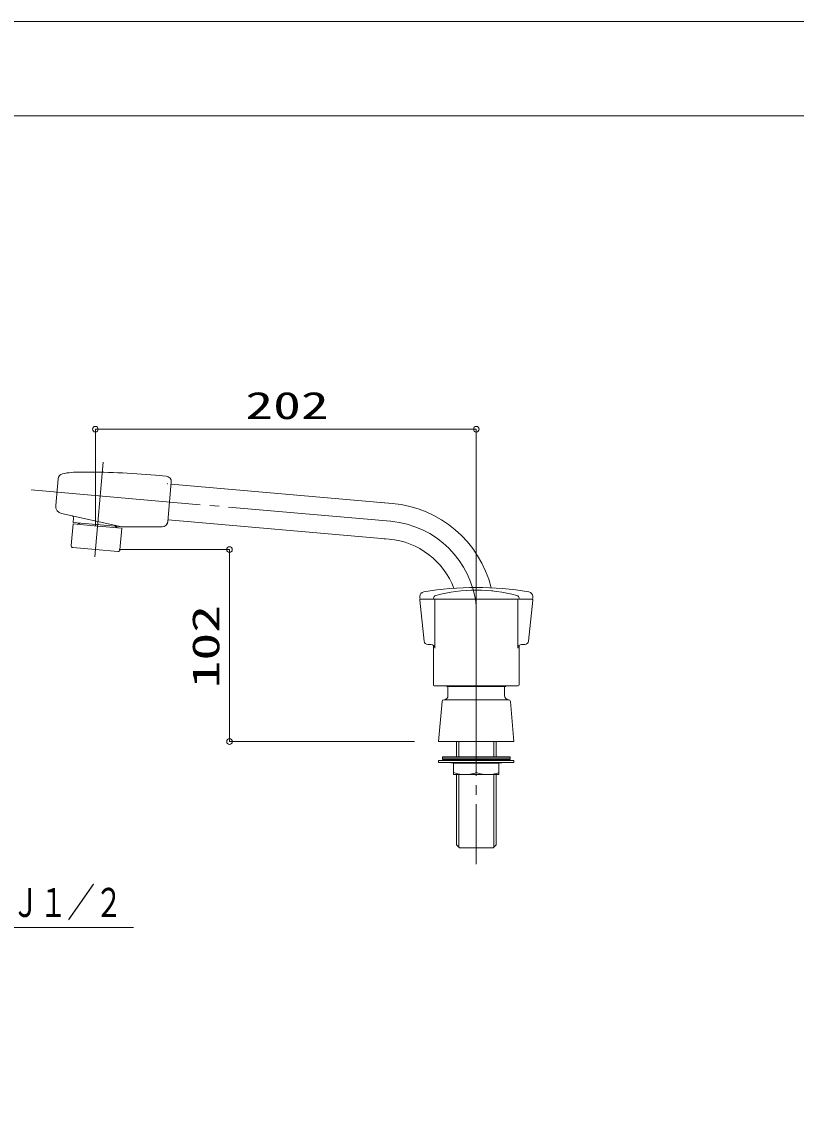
# Model space of a CAD drawing. Units: millimetres on the paper. Extents: x -305 to 305, y -152 to 152.
# Drawn here: x -84.3 to -2.1, y 33.9 to 148.5 of the extents above; entities that cross this region are included whole.
import ezdxf
from ezdxf.enums import TextEntityAlignment as Align

# ---------------------------------------------------------------- set-up
doc = ezdxf.new("R2010")
doc.units = ezdxf.units.MM
doc.linetypes.add('LONG_CHAIN', pattern=[21, 18, -1, 1, -1])
for name, color, linetype, lineweight in [('0-0_0', 7, 'Continuous', 9), ('0-1_VIEW0001', 7, 'Continuous', 9), ('0-3_図面枠', 3, 'Continuous', 9), ('0-4_DEFPOINTS', 7, 'Continuous', 9)]:
    doc.layers.add(name, color=color, linetype=linetype, lineweight=lineweight)
doc.styles.add('ＭＳ ゴシック', font='')
doc.styles.get('ＭＳ ゴシック').set_extended_font_data('MS Gothic')

# ---------------------------------------------------------------- blocks, each defined once
blk = doc.blocks.new('DTL0011')
at = {"layer": '0-0_0', "color": 6}
blk.add_lwpolyline([(58, -30.428), (60.185, -31.073), (62.445, -31.43), (64, -31.5), (64.735, -31.484), (67.01, -31.235), (69.227, -30.691), (70.001, -30.428)], dxfattribs=at)
blk = doc.blocks.new('DTL0012')
at = {"layer": '0-0_0', "color": 6}
blk.add_lwpolyline([(70, -30.428), (72.185, -31.073), (74.445, -31.43), (76, -31.5), (76.735, -31.484), (79.011, -31.235), (81.227, -30.691), (82.001, -30.428)], dxfattribs=at)
blk = doc.blocks.new('_ORIGIN')
at = {"layer": '0-0_0'}
blk.add_line((0, 0), (-1, 0), dxfattribs=at)
blk.add_circle((0, 0), 0.5, dxfattribs=at)
blk = doc.blocks.new('SYM0002')
at = {"layer": '0-0_0'}
for p, q in [((0, 0), (9.377, -8.462)), ((0, 0), (2.816, -1.439)), ((0, 0), (1.719, -2.654)), ((9.377, -8.462), (27.918, -8.462))]:
    blk.add_line(p, q, dxfattribs=at)
at = {"layer": '0-0_0', "style": 'ＭＳ ゴシック', "width": 0.7}
blk.add_text('ＰＪ１／２', height=3.079, dxfattribs=at).set_placement((12.062, -8.254), align=Align.BOTTOM_LEFT)

msp = doc.modelspace()

# ---------------------------------------------------------------- linework, layer by layer
at = {"layer": '0-1_VIEW0001'}
for p, q in [((-76.463, 95.046), (-76.463, 105.272)), ((-75.863, 105.272), (-36.663, 105.272)), ((-36.063, 74.682), (-36.063, 105.272)), ((-80.672, 97.173), (-80.423, 100.013)), ((-68.955, 100.301), (-70.092, 100.4)), ((-68.774, 95.475), (-68.409, 99.651)), ((-68.427, 99.448), (-44.978, 97.397)), ((-68.409, 99.651), (-68.409, 99.657)), ((-46.138, 97.498), (-44.978, 97.397)), ((-80.047, 96.322), (-73.644, 94.912)), ((-79.035, 92.931), (-78.835, 95.223)), ((-76.593, 95.027), (-78.835, 95.223)), ((-78.779, 95.864), (-78.822, 95.365)), ((-74.339, 94.973), (-78.822, 95.365)), ((-78.267, 95.253), (-78.354, 95.181)), ((-78.13, 95.241), (-78.267, 95.253)), ((-78.13, 95.241), (-78.125, 95.304)), ((-68.775, 95.467), (-68.776, 95.46)), ((-68.758, 95.663), (-45.31, 93.611)), ((-76.593, 95.026), (-73.655, 94.769)), ((-74.339, 94.973), (-74.345, 94.91)), ((-74.345, 94.91), (-74.208, 94.898)), ((-74.208, 94.898), (-74.135, 94.811)), ((-74.053, 94.804), (-74.016, 94.801)), ((-73.855, 92.478), (-73.655, 94.769)), ((-45.844, 93.658), (-45.31, 93.611)), ((-76.463, 92.506), (-78.853, 92.715)), ((-76.463, 92.506), (-74.072, 92.296)), ((-73.923, 92.506), (-62.237, 92.506)), ((-62.237, 72.742), (-62.237, 91.906)), ((-42.061, 87.136), (-41.601, 82.804)), ((-42.052, 87.346), (-42.052, 87.534)), ((-41.961, 87.246), (-38.097, 87.246)), ((-41.961, 87.246), (-38.097, 87.246)), ((-36.063, 87.246), (-41.952, 87.246)), ((-40.474, 82.046), (-40.474, 87.146)), ((-36.063, 87.246), (-30.164, 87.246)), ((-30.172, 87.246), (-34.238, 87.246)), ((-34.238, 87.246), (-30.164, 87.246)), ((-31.651, 82.046), (-31.651, 87.146)), ((-31.532, 87.362), (-31.532, 87.346)), ((-30.064, 87.136), (-30.525, 82.804)), ((-30.072, 87.346), (-30.072, 87.534)), ((-41.203, 82.446), (-40.874, 82.446)), ((-40.613, 78.146), (-40.613, 82.349)), ((-31.513, 78.146), (-31.513, 82.349)), ((-30.922, 82.446), (-31.251, 82.446)), ((-36.063, 78.046), (-40.513, 78.046)), ((-36.063, 77.982), (-39.163, 77.982)), ((-39.063, 77.031), (-39.063, 77.982)), ((-36.063, 78.046), (-31.613, 78.046)), ((-36.063, 77.982), (-32.963, 77.982)), ((-33.063, 77.031), (-33.063, 77.982)), ((-39.69, 76.399), (-40.063, 72.142)), ((-39.513, 76.581), (-32.613, 76.581)), ((-32.435, 76.399), (-32.063, 72.142)), ((-42.603, 72.142), (-62.237, 72.142)), ((-36.063, 72.142), (-40.063, 72.142)), ((-38.158, 72.142), (-38.158, 70.542)), ((-37.926, 72.142), (-37.926, 70.542)), ((-36.063, 72.142), (-32.063, 72.142)), ((-34.199, 72.142), (-34.199, 70.542)), ((-33.967, 72.142), (-33.967, 70.542)), ((-40.063, 70.142), (-36.063, 70.142)), ((-40.063, 70.142), (-40.063, 69.942)), ((-40.063, 69.942), (-36.063, 69.942)), ((-32.463, 70.542), (-39.663, 70.542)), ((-39.663, 70.242), (-39.663, 70.542)), ((-32.463, 70.392), (-39.663, 70.392)), ((-32.463, 70.242), (-39.663, 70.242)), ((-39.263, 69.942), (-38.263, 69.842)), ((-38.263, 69.942), (-38.263, 69.842)), ((-38.225, 69.942), (-38.263, 69.842)), ((-38.225, 70.142), (-38.188, 70.242)), ((-38.078, 70.142), (-38.188, 70.242)), ((-36.063, 70.242), (-38.188, 70.242)), ((-38.078, 69.942), (-37.968, 69.842)), ((-37.793, 69.942), (-37.968, 69.842)), ((-37.793, 70.142), (-37.618, 70.242)), ((-37.39, 70.142), (-37.618, 70.242)), ((-37.39, 69.942), (-37.163, 69.842)), ((-36.897, 69.942), (-37.163, 69.842)), ((-36.897, 70.142), (-36.632, 70.242)), ((-36.347, 70.142), (-36.632, 70.242)), ((-36.347, 69.942), (-36.063, 69.842)), ((-36.063, 70.242), (-33.938, 70.242)), ((-32.063, 70.142), (-36.063, 70.142)), ((-32.063, 69.942), (-36.063, 69.942)), ((-35.778, 69.942), (-36.063, 69.842)), ((-35.778, 70.142), (-35.493, 70.242)), ((-35.228, 70.142), (-35.493, 70.242)), ((-35.228, 69.942), (-34.963, 69.842)), ((-34.735, 69.942), (-34.963, 69.842)), ((-34.735, 70.142), (-34.507, 70.242)), ((-34.332, 70.142), (-34.507, 70.242)), ((-34.332, 69.942), (-34.157, 69.842)), ((-34.047, 69.942), (-34.157, 69.842)), ((-34.047, 70.142), (-33.938, 70.242)), ((-33.9, 70.142), (-33.938, 70.242)), ((-33.9, 69.942), (-33.863, 69.842)), ((-32.863, 69.942), (-33.863, 69.842)), ((-33.863, 69.942), (-33.863, 69.842)), ((-32.463, 70.242), (-32.463, 70.542)), ((-32.063, 70.142), (-32.063, 69.942)), ((-38.463, 69.842), (-38.463, 68.642)), ((-33.663, 69.842), (-38.463, 69.842)), ((-36.063, 69.842), (-38.263, 69.842)), ((-36.066, 68.858), (-36.063, 69.842)), ((-36.063, 69.842), (-33.863, 69.842)), ((-33.663, 69.842), (-33.663, 68.642)), ((-33.663, 68.642), (-38.463, 68.642)), ((-38.158, 61.176), (-38.158, 68.642)), ((-37.926, 60.944), (-37.926, 68.642)), ((-34.199, 60.944), (-34.199, 68.642)), ((-33.967, 61.176), (-33.967, 68.642)), ((-37.858, 60.876), (-38.158, 61.176)), ((-36.063, 60.876), (-37.863, 60.876)), ((-36.063, 60.876), (-34.263, 60.876)), ((-34.267, 60.876), (-33.967, 61.176))]:
    msp.add_line(p, q, dxfattribs=at)
at = {"layer": '0-1_VIEW0001', "linetype": 'LONG_CHAIN'}
for p, q in [((-75.652, 101.774), (-76.53, 91.736)), ((-83.267, 98.839), (-45.144, 95.504)), ((-46.804, 95.649), (-45.144, 95.504)), ((-36.063, 86.511), (-36.063, 59.149))]:
    msp.add_line(p, q, dxfattribs=at)
at = {"layer": '0-1_VIEW0001'}
msp.add_lwpolyline([(-74.339, 94.973), (-73.642, 94.912), (-69.37, 94.927)], dxfattribs=at)
for centre, radius, start, end in [((-79.826, 99.96), 0.6, 101.057, 175), ((-78.023, 90.735), 10, 90.192, 101.057), ((-77.762, 12.735), 88, 85, 90.192), ((-69.007, 99.703), 0.6, 355, 85), ((-65.25, 97.266), 4.218, 147.919, 148.224), ((-79.875, 97.103), 0.8, 175, 257.589), ((-46.015, 85.542), 11.9, 14.14194, 85), ((-78.978, 95.882), 0.2, 355, 77.589), ((-69.372, 95.527), 0.6, 270.197, 355), ((-65.25, 97.266), 4.218, 201.776, 202.081), ((-69.373, 95.519), 0.6, 327.021, 355), ((-78.836, 92.914), 0.2, 175.001, 265), ((-46.015, 85.542), 8.1, 20.68705, 85), ((-74.054, 92.496), 0.2, 265, 355), ((-36.062, 54.487), 34, 90.0002, 99.43221), ((-36.062, 54.487), 34, 80.56779, 90.0002), ((-41.961, 87.146), 0.1, 90, 186.06492), ((-41.552, 87.534), 0.5, 99.43221, 180), ((-41.952, 87.346), 0.1, 180, 270), ((-40.292, 87.362), 0.3, 104.67249, 180), ((-40.492, 87.346), 0.1, 180, 270), ((-40.374, 87.146), 0.1, 90, 180), ((-36.062, 71.206), 17, 90.0004, 104.67248), ((-36.062, 71.206), 17, 75.32752, 90.0004), ((-36.062, 71.206), 17, 84.12628, 84.38481), ((-31.832, 87.362), 0.3, 0, 75.32751), ((-31.751, 87.146), 0.1, 0, 90), ((-31.632, 87.346), 0.1, 270, 0), ((-30.572, 87.534), 0.5, 0, 80.56779), ((-30.172, 87.346), 0.1, 270, 0), ((-30.164, 87.146), 0.1, 353.93508, 90), ((-41.203, 82.846), 0.4, 186.06492, 270), ((-30.922, 82.846), 0.4, 270, 353.93508), ((-40.874, 82.046), 0.4, 0, 90), ((-31.251, 82.046), 0.4, 90, 180), ((-40.513, 78.146), 0.1, 180, 270), ((-38.263, 78.776), 1.2, 217.41784, 221.411), ((-33.863, 78.776), 1.2, 318.59, 322.58216), ((-31.613, 78.146), 0.1, 270, 0), ((-39.513, 77.031), 0.45, 271.91, 0), ((-32.613, 77.031), 0.45, 180.002, 268.09), ((-39.491, 76.381), 0.2, 91.911, 175.001), ((-32.634, 76.381), 0.2, 5, 88.09)]:
    msp.add_arc(centre, radius, start, end, dxfattribs=at)
at = {"layer": '0-1_VIEW0001', "linetype": 'LONG_CHAIN'}
msp.add_arc((-46.015, 85.542), 10, 5.562, 85, dxfattribs=at)
at = {"layer": '0-3_図面枠'}
msp.add_lwpolyline([(-291.017, -138.498), (108.983, -138.498), (108.983, 138.502), (-291.017, 138.502)], close=True, dxfattribs=at)
at = {"layer": '0-4_DEFPOINTS'}
msp.add_line((118.983, 148.502), (-301.017, 148.502), dxfattribs=at)

# ---------------------------------------------------------------- block references
at = {"layer": '0-1_VIEW0001', "xscale": 0.6, "yscale": 0.6}
for p, rotation in [((-76.463, 105.272), 180), ((-62.237, 92.506), 90), ((-62.237, 72.142), 270)]:
    msp.add_blockref('_ORIGIN', p, dxfattribs=dict(at, rotation=rotation))
at = {"layer": '0-1_VIEW0001'}
for name, p, xscale, yscale in [('_ORIGIN', (-36.063, 105.272), 0.6, 0.6), ('DTL0011', (-50.063, 74.942), 0.2, 0.2), ('DTL0012', (-50.063, 74.942), 0.2, 0.2)]:
    msp.add_blockref(name, p, dxfattribs=dict(at, xscale=xscale, yscale=yscale))
msp.add_blockref('SYM0002', (-100.333, 60.874), dxfattribs=at)

# ---------------------------------------------------------------- texts
at = {"layer": '0-1_VIEW0001', "style": 'ＭＳ ゴシック', "width": 1.5}
msp.add_text('202', height=2.889, dxfattribs=at).set_placement((-60.558, 105.48), align=Align.BOTTOM_LEFT)
msp.add_text('102', height=2.889, rotation=90, dxfattribs=at).set_placement((-62.446, 77.787), align=Align.BOTTOM_LEFT)

doc.saveas('drawing.dxf')
